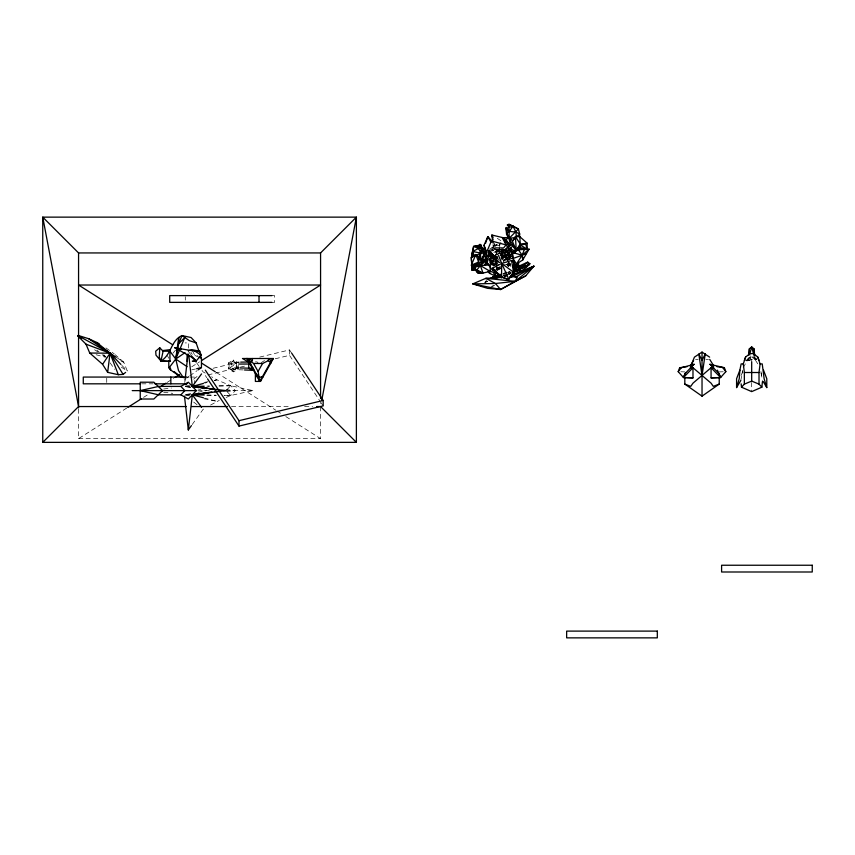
<?xml version="1.0" encoding="UTF-8"?>
<svg xmlns="http://www.w3.org/2000/svg" width="855" height="855" viewBox="0 0 855 855"><rect width="100%" height="100%" fill="white"/><g stroke="black" fill="none" stroke-linecap="round" stroke-linejoin="round"><path stroke-width="0.64" stroke-dasharray="4.28 3.21" d="M500.036 268.791L491.967 264.687L492.074 255.891L497.749 251.028L499.577 250.472L506.887 251.456L511.172 256.051M496.584 263.703L496.755 257.686L488.387 250.184L499.267 260.54L498.016 262.838M499.641 247.063L499.577 250.472L496.018 255.036L491.86 264.259L496.434 266.621M499.662 245.919L499.705 243.643L499.01 251.114L486.655 250.216M506.598 249.158L502.922 249.607L502.505 250.975L502.206 258.862L505.786 260.337M188.431 348.038L188.816 342.919L185.161 342.919M510.563 258.146L510.82 255.666M184.766 382.506L185.054 379.898M488.782 257.312L490.022 248.559M501.287 256.382L501.992 251.477L506.267 249.756L506.662 252.834L502.067 259.621L503.841 261.149M510.253 259.578L507.838 259.674L501.992 256.564L501.083 254.437L501.629 250.675M511.343 250.718L506.31 254.918L506.117 259.054L508.03 262.303L506.042 256.692L504.397 255.431L500.1 255.089M491.486 264.505L494.04 264.793L492.811 262.271L493.848 255.859L488.387 250.184L496.755 257.686L494.04 264.793L491.401 265.029M500.581 261.299L503.007 250.622M512.658 255.143L507.838 259.674L501.083 254.437L501.96 249.489M740.804 380.475L742.696 370.204M490.193 265.713L492.074 255.891L506.887 251.456L510.959 257.686M510.029 253.636L508.169 261.32L507.432 255.453L509.548 252.054M742.728 371.636L740.473 377.066M492.993 241.505L493.132 245.855L492.031 249.35L490.62 249.265M496.819 270.308L497.909 266.963M488.066 253.112L491.091 256.799L488.066 253.112L488.836 250.761M501.083 254.437L502.954 249.489L502.206 258.862L507.432 255.453L502.505 250.975L501.083 254.437L507.71 258.242L507.838 259.674L503.007 260.754M510.488 250.996L507.71 258.242L502.505 250.975M743.187 367.597L749.076 357.518M499.523 245.823L500.934 242.36M491.967 264.687L497.749 251.028L491.775 246.903L499.01 251.114L499.577 250.472L511.643 258.723M497.418 263.009L495.387 258.67L489.274 250.921L488.323 253.176L496.702 262.09L498.337 265.264M510.702 252.097L498.155 249.222L494.318 258.306L487.585 257.43L498.155 249.222L503.424 249.82M238.438 365.331L238.438 368.89L233.426 371.85L228.413 368.89L229.065 368.11L229.065 363.728L232.763 361.537L233.426 359.987L238.438 362.958M488.013 252.824L490.054 251.594L496.648 259.845L494.062 265.926L491.411 265.713M497.471 257.537L495.975 259.428L496.755 265.531L496.338 262.934L492.427 261.78L490.845 254.544L489.562 254.705L488.376 257.355L492.427 261.78L493.613 266.055L496.338 262.934L495.975 259.428L497.193 257.665M489.733 262.143L494.04 264.793L496.648 259.845L490.097 254.202L490.054 251.594M507.795 250.408L507.956 255.624L504.536 260.775M503.093 262.72L509.067 251.947M507.817 265.488L509.088 263.233M507.485 264.708L508.778 262.581M507.603 264.879L508.949 262.827M496.595 244.487L493.132 245.855L496.595 244.487L495.366 246.368L493.132 245.855L490.77 248.463L496.595 244.487L499.908 246.229M192.204 424.54L203.063 409.385L205.2 408.145M509.708 262.998L508.276 264.964L508.543 266.322L510.98 263.714M489.124 259.738L492.074 255.891L488.515 256.308M507.838 259.674L512.359 253.817M486.174 256.564L490.097 254.202L492.031 255.677L488.878 259.631L499.363 262.506L496.648 259.845M173.02 353.147L175.564 350.08M496.338 262.934L495.334 259.044L496.808 257.43M226.832 389.795L230.711 385.733L253.037 390.617L230.711 395.491L226.137 397.447M511.311 254.64L507.71 258.242L507.432 255.453M489.819 257.355L498.155 249.222L506.31 254.918L509.014 261.983M494.532 247.106L492.031 249.35L496.52 249.104L498.529 253.828M497.621 257.954L495.975 259.428L496.253 264.409L496.702 262.09L495.387 258.67L490.139 259.108M507.646 272.905L509.527 271.313M497.289 270.672L499.961 268.438L497.931 264.088M490.61 262.667L495.387 258.67M510.211 263.372L508.276 264.964L511.247 266.717L507.443 263.415M508.821 274.808L510.873 273.183M193.69 379.128L197.858 375.89M484.496 282.492L486.345 281.092M746.768 359.57L751.684 355.904L756.6 359.57M747.035 360.297L751.684 356.92L751.684 355.904M186.636 378.134L188.752 376.627M189.81 375.869L197.206 370.589M508.832 274.092L510.895 272.67M489.113 264.772L492.811 262.271L494.479 264.27M498.647 255.431L494.318 258.306L495.975 259.428L495.334 259.044M78.564 409.118L78.564 438.636L126.743 408.049M143.544 397.383L148.033 394.54M167.078 382.452L173.8 378.188M191.723 366.806L199.568 361.825M261.192 362.648L264.516 360.575M488.771 256.126L492.972 253.54L497.696 258.787M232.763 361.537L236.472 363.728L229.065 368.11L232.763 370.311L233.426 371.85L234.516 369.606L237.626 367.768L237.626 364.08L234.516 362.242L233.426 359.987L228.413 362.958L228.413 368.89L231.406 367.768L239.934 367.971M232.763 370.311L236.472 368.11L238.438 368.89L237.626 367.768M503.488 274.754L506.94 272.756M210.554 405.056L219.265 400.375M508.062 264.815L510.296 263.661M507.421 266.087L510.788 264.387M500.282 267.123L496.466 268.139L500.603 266.076M507.87 273.13L510.2 271.976M487.628 281.295L485.17 282.182L487.553 281.049M503.029 273.664L506.598 271.965M491.101 286.628L493.485 285.495M504.268 276.699L507.752 275.054M485.17 282.182L487.532 281.092M502.89 274.017L506.438 272.392M508.03 272.328L510.082 271.388M501.393 263.19L489.274 256.639L489.242 251.776L495.676 248.88M503.713 275.93L507.25 274.37M508.426 273.857L510.788 272.809M507.122 265.638L510.638 264.163M503.873 276.112L507.464 274.626M508.661 274.134L511.055 273.14M489.199 263.094L492.427 261.78L489.562 254.705M488.408 254.705L497.749 251.028M502.676 252.428L496.018 255.036L495.815 254.523L502.676 252.428L511.376 258.338L502.676 252.428L503.456 261.213M492.341 286.446L494.746 285.506M504.204 249.243L507.956 255.624L510.414 254.683M496.477 269.827L500.047 268.47M496.509 269.71L499.961 268.438L498.871 266.322M503.563 275.534L507.239 274.199M508.458 273.76L510.916 272.873M493.132 245.855L500.036 244.765M508.522 273.632L510.542 272.916M497.482 268.94L499.929 268.214M496.595 269.998L500.314 268.898M489.242 251.776L499.459 248.891M492.031 255.677L487.371 256.992L490.097 254.202L499.363 262.506L492.031 255.677L496.702 262.09L489.274 250.921M496.466 268.139L500.132 267.102M507.475 265.029L510.435 264.419L507.881 265.136M496.36 268.395L500.196 267.305M507.891 265.093L510.435 264.419M204.655 383.136L207.113 382.484M214.509 380.518L216.967 379.866L230.711 385.733L235.371 390.617L230.711 395.491L224.085 395.395L230.711 395.491L226.832 391.43M213.109 368.281L239.005 362.06M259.728 357.08L289.514 349.93L291.705 353.222M207.925 374.928L239.005 367.458M240.298 367.148L246.774 365.598M275.267 358.758L289.514 355.327L320.251 401.476M191.819 369.841L195.432 368.986M189.543 385.359L184.317 386.407L190.547 387.582M203.907 382.484L207.829 381.704M214.359 380.39L216.967 379.866L211.623 376.777M190.547 393.653L184.317 394.818L189.543 395.865M198.018 392.242L206.728 390.617L198.018 388.982M163.711 388.993L171.438 388.031M487.991 254.106L492.972 253.54L489.733 251.883L499.267 260.54M190.836 394.155L184.317 394.818L189.618 394.892M503.884 264.922L509.911 264.334L510.852 266.578M226.233 391.505L235.371 390.617L226.233 389.72M192.45 350.796L194.951 355.498L197.441 355.359M501.073 256.767L511.044 256.297M719.237 371.914L723.202 371.754M206.889 386.15L209.539 386.107L206.857 386.075M239.389 362.157L234.516 362.242L231.406 364.08L228.413 362.958L229.065 363.728M189.618 386.332L184.317 386.407L190.836 387.069M745.539 360.329L750.295 360.308M271.933 295.616L274.594 295.616L274.594 302.371L271.933 302.371M695.585 359.431L698.161 359.431M705.888 359.431L708.464 359.431M748.211 359.763L755.147 359.763L759.464 366.474M745.966 360.297L750.38 360.297M255.389 361.911L257.077 361.911L258.969 364.027M186.486 377.066L189.094 377.066M190.323 377.066L194.309 377.066L194.309 383.82M141.652 383.82L153.173 383.82M197.858 390.617L209.304 390.617M226.062 390.617L253.037 390.617M231.481 406.553L289.995 406.553M304.615 406.553L312.599 406.553M78.564 438.636L320.572 438.636L320.572 402.545M206.857 395.149L216.133 395.277M206.889 395.074L216.155 395.234M498.155 249.222L499.737 254.705L506.31 254.918M243.237 369.926L234.516 369.606L231.406 367.768L231.406 364.08L236.172 364.07L236.172 367.885L239.389 369.788M504.172 276.336L506.759 276.443M680.847 371.754L684.812 371.914M497.45 268.278L499.961 268.438M504.749 249.97L508.704 250.419M163.711 392.231L172.721 393.364M506.256 264.345L511.258 265.093M500.111 255.741L506.042 256.692L507.71 259.973M203.907 398.74L216.967 401.358L204.655 398.088M500.207 255.292L506.042 256.692L499.737 254.705M502.943 275.513L505.487 276.133M96.155 354.75L105.144 357.155M121.239 361.462L123.708 362.125L127.31 371.006L120.715 366.742M501.992 256.564L501.992 251.477L506.662 252.834L510.446 255.837M486.506 260.155L492.811 262.271M753.693 354.836L754.548 358.534L756.782 359.431M194.951 355.498L199.279 357.337M497.546 267.102L499.78 268.075M494.105 265.307L491.86 264.259L495.815 254.523L498.219 258.947M205.2 373.079L203.063 371.84L199.963 367.511M105.967 347.942L114.314 353.949M754.548 358.534L756.451 359.709M494.04 264.793L493.848 255.859L496.755 257.686M503.51 249.81L513.545 256.179M216.379 372.491L275.759 410.186M276.881 410.902L281.359 413.745M285.837 416.588L320.572 438.636M117.402 358.01L123.708 362.125L115.254 354.772M94.595 349.781L97.823 351.886M102.13 354.697L105.347 356.802M497.279 238.299L501.564 241.174M751.684 356.92L756.333 360.297M96.946 350.283L99.052 351.886M103.263 355.092L106.426 357.497M193.69 402.096L197.858 405.334M500.784 257.654L506.491 262.592M121.859 365.384L127.31 371.006M506.694 264.409L508.543 266.322L508.191 262.998M492.427 261.78L488.761 257.964L488.419 255.538M103.765 354.686L105.539 356.556M502.708 248.623L506.662 252.834L506.427 247.565M508.661 262.977L509.911 264.334L508.255 261.064M489.199 259.375L494.051 265.21M755.478 357.668L756.878 359.421M188.324 351.277L190.654 354.515M196.853 363.183L199.183 366.432M110.145 362.873L114.613 369.328M320.978 402.577L323.179 405.869M205.339 375.548L206.803 377.739M489.637 260.519L493.036 265.659M190.911 352.303L192.225 354.483M489.37 258.969L493.613 266.055M505.455 248.388L505.722 250.718L505.145 248.516L510.05 259.514L506.117 259.054L504.397 255.431M167.313 355.498L168.788 358.256M749.888 357.144L751.481 360.297L750.455 355.84M494.254 243.942L494.821 245.257L493.421 241.634M754.281 357.518L755.147 359.763M760.982 372.898L762.564 380.475M508.362 252.685L509.772 258.381M499.651 249.51L501.767 258.36M493.848 255.859L496.199 266.91M760.918 371.508L761.655 375.42M486.035 279.585L486.463 282.086M506.374 247.822L506.887 251.456M488.429 254.469L488.654 257.045M499.245 249.436L499.63 254.363M507.678 249.297L507.956 255.624M501.917 247.779L502.056 258.306M501.992 251.477L502.067 259.621M751.684 382.538L751.684 391.611M289.514 349.93L289.514 355.327M236.472 363.728L236.472 368.11M185.289 296.738L185.289 300.126M106.736 378.188L106.736 382.698M230.711 385.733L217.48 385.968L230.711 385.733M508.661 253.764L509.815 256.65L508.661 253.764M490.823 260.935L491.978 263.821L490.823 260.935"/><path stroke-width="1.28" d="M482.573 261.993L482.573 257.002L485.971 251.349M483.919 255.292L483.93 252.877L486.153 251.53M478.65 259.012L480.97 253.155L478.554 248.442L480.959 245.011L482.808 250.237L480.97 253.155L472.035 257.216L472.013 253.753L472.623 251.498L478.554 248.442L479.997 244.391L480.959 245.011L480.97 253.155L478.939 258.819M490.246 264.932L490.182 271.398L496.68 273.087L497.022 273.995M249.286 362.809L252.396 360.66L252.417 358.502M520.022 248.666L520.054 244.979L525.707 244.209L527.129 248.997L517.98 249.991L512.915 251.969M749.301 354.729L749.354 348.829L751.684 346.906L754.003 348.829L754.773 356.118M511.44 239.464L509.217 238.235L506.588 234.527L506.791 232.891L509.388 231.427L515.896 232.068L519.68 233.981L512.605 240.715L509.217 238.235L508.928 224.309L507.357 225.004L509.291 227.345L513 226.126L518.397 229.022L519.68 233.981L519.445 237.562M527.097 248.057L527.225 243.237L519.808 236.696L515.405 236.504L512.444 241.431L516.26 250.28L520.235 244.017L519.808 236.696M520.129 246.454L520.235 244.017L515.405 236.504L516.26 250.28M159.757 347.782L159.287 357.091L160.975 361.013L170.455 361.387L160.975 361.013L155.973 355.135L155.685 351.213L159.757 347.782L163.102 351.213L169.931 351.213L175.756 359.057L187.085 366.656M510.008 277.49L513.545 272.232L514.154 262.688L511.547 260.497L501.703 263.447L492.683 268.085L492.587 270.404L494.105 270.736L501.522 277.041L508.586 279.596L513.545 272.232L511.547 260.497L514.154 262.688L513.289 266.012M489.851 270.832L489.669 273.397L495.12 275.973L497.781 275.898M739.885 370.13L739.244 378.712L736.583 387.582L736.583 378.712L739.885 370.13L741.135 363.909L743.284 363.909L745.603 357.059L749.953 353.607L753.415 353.607L757.765 357.059L759.016 360.34M472.035 257.216L473.585 246.443L480.05 245.235L478.351 248.356M741.146 383.82L741.488 387.176L751.684 391.611L761.869 387.176L762.446 381.587M270.96 362.809L268.31 360.66L268.534 358.502L270.939 360.66L270.96 362.809L270.266 362.809L262.207 377.108M748.724 354.911L749.354 348.829M185.054 379.898L188.025 353.874M191.424 425.619L188.324 429.947L192.332 394.818L205.339 392.905M508.094 247.929L508.543 244.209L502.227 237.498L491.903 235.018L492.683 241.302L506.053 244.936L508.543 244.209L511.482 250.387L507.913 248.677M125.632 372.374L123.12 374.405L118.321 374.704L107.655 372.353L110.038 353.201L96.807 342.47L88.674 338.719L78.094 335.416M761.869 387.176L759.016 384.13L759.016 372.513L760.084 363.909L757.765 357.059M495.697 272.713L495.12 275.973L493.485 272.553M523.239 257.366L522.747 259.973L516.473 263.971L513.353 267.209M321.811 400.022L356.385 217.138L42.75 217.138L42.75 442.366L356.385 442.366L356.385 217.138L320.572 252.941L78.564 252.941L42.75 217.138L78.564 406.553L42.75 442.366M478.618 262.015L475.797 254.544L471.329 265.189L478.618 262.015L479.463 257.932L475.797 254.544L471.287 257.259L472.067 270.084L476.652 270.372M472.013 253.753L473.585 246.443L480.05 245.235M163.102 351.213L160.975 361.013C171.438 354.985 170.85 340.269 182.008 335.566L191.093 337.533L196.148 342.919L199.407 352.356M479.089 257.376L480.36 252.428L480.97 253.155L472.623 251.498L474.13 255.741L479.174 256.928M749.632 354.622L751.684 346.906L753.736 354.622M261.662 377.108L260.476 381.416L255.389 381.416L255.389 372.833M485.501 243.419L487.852 236.621L493.025 242.371M690.765 366.132L692.978 367.725L692.978 377.899L683.466 377.525L678.197 371.647L679.672 367.725L687.067 366.667M744.352 360.34L745.603 357.059M517.628 248.826L520.054 244.979L527.129 248.997L520.438 247.715L517.745 248.826L522.149 255.207L522.747 259.973L529.095 249.136L524.339 249.575L522.149 255.207L516.473 263.971L512.979 258.509L512.156 253.604M520.748 266.332L513.866 267.818M691.225 365.01L694.431 357.144L702.03 352.089L709.629 357.144M495.034 269.667L492.587 270.404L487.425 263.393L486.42 252.706L490.898 242.136L492.683 241.302M685.592 372.63L683.466 377.525L692.978 377.899M486.805 252.642L483.994 245.289L487.852 236.621L490.898 242.136M488.12 263.532L484.892 264.858L487.884 258.424M504.888 241.976L506.075 239.646L508.661 237.466L513.342 246.293M517.147 266.984L518.814 263.789L514.197 267.455M486.794 256.243L483.417 261.694M484.892 264.858L487.478 260.262M259.044 377.108L258.071 371.476L262.581 363.471L268.31 360.66M249.735 362.798L242.478 358.502L273.397 358.502L260.476 381.416L247.565 358.502L252.396 360.66M736.583 387.582L740.804 380.475M690.231 366.004L693.619 360.532M476.951 265.926L478.928 262.902L473.018 265.328L478.148 273.044L482.006 273.279L490.182 271.398L480.36 265.51L476.876 265.392L472.719 268.032L482.99 273.012L480.36 265.51L482.199 261.149L484.956 259.599L487.959 259.161L480.36 265.51L476.834 270.052L478.148 273.044L482.006 273.279L474.963 268.962L473.018 265.328L476.94 271.901L480.734 273.279L479.602 272.114M107.655 372.353L102.6 364.316L110.038 353.201L116.355 357.315M509.388 231.427L513 226.126L508.928 224.309L518.397 229.022L509.217 238.235L506.791 232.891L506.363 227.494L509.388 231.427L506.363 227.494L506.791 232.891M512.402 272.852L528.604 265.424L529.886 263.757L527.685 262.143L516.131 267.423L514.796 269.25L517.04 270.661L521.967 270.672L527.204 266.61L522.544 267.401M201.534 373.924L192.332 386.407L206.643 388.512M678.197 371.647L681.264 367.725L694.078 364.294L685.058 373.603L683.466 377.525L692.978 367.725L711.071 383.168L713.294 386.353L719.237 384.087L719.237 377.429M502.227 237.498L506.053 244.936L503.552 247.982L495.462 247.865M503.018 277.373L485.822 278.335L472.751 283.892L487.542 288.327L500.57 289.514L525.729 275.844L533.862 266.194L511.066 275.224M192.909 361.291L196.169 361.013L201.16 355.135L199.771 351.213L191.819 349.62L188.271 350.817M511.835 276.389L514.432 273.354M716.982 366.667L724.377 367.725L725.852 371.647L720.583 377.525L711.071 377.899L711.071 367.725L713.294 366.132M741.488 387.176L744.352 384.13L751.684 381.095L759.016 384.13M521.133 266.087L516.131 267.423L514.079 269.582L523.484 265.232L527.685 262.143L528.604 265.424L523.484 265.232L514.079 268.534M185.92 384.729L187.523 383.051M180.865 394.818L184.872 390.617L180.865 386.407L158.56 386.407L140.241 390.617L158.56 394.818L180.865 394.818L188.324 399.018L196.34 390.617L188.324 382.206L180.865 386.407M509.569 249.019L513.15 245.78L517.029 250.611M270.939 360.66L273.397 358.502M529.095 249.136L522.149 255.207L512.979 258.509M713.701 367.725L711.071 367.725L692.978 383.168L690.765 386.353L684.812 384.087L684.812 377.429M512.252 272.638L517.04 270.661L523.484 265.232M513.363 271.986L517.04 270.661L519.445 268.662M510.104 277.544L533.862 266.194L515.18 281.338L500.57 289.514L472.751 283.892L495.44 283.507L515.18 281.338L525.729 275.844M527.129 248.997L517.745 248.826L514.838 251.156L510.424 248.623M198.264 369.83L201.438 367.575L201.438 358.256L200.22 354.718M514.058 268.876L516.131 267.423M684.812 384.087L702.03 396.154L719.237 384.087M185.022 352.634L175.756 359.057L169.931 366.656L170.455 369.841L181.271 377.376M478.319 245.364L477.55 245.855L478.554 248.442L481.002 247.832L482.808 250.237L480.713 246.913M533.862 266.194L515.17 277.49M127.865 407.343L141.31 398.804M160.355 386.716L165.956 383.158M174.922 377.472L179.4 374.629M201.812 360.404L320.572 285.025L78.564 285.025L172.678 344.757M250.472 362.99L248.72 364.027L248.72 368.184L252.225 370.258M516.067 264.174L518.365 262.88M513.791 271.794L525.216 266.268M527.546 265.018L529.886 263.757M690.893 366.015L694.078 364.294M473.499 256.083L471.287 257.259L471.522 261.106M494.692 277.64L499.459 275.363M494.618 277.832L500.528 275.107M479.185 264.334L476.876 265.392L482.199 261.149L487.959 259.161M490.353 278.452L500.175 274.252M513.16 251.904L517.98 249.991M483.492 260.636L482.573 257.002L487.243 255.164M511.643 254.213L515.33 252.791L508.768 249.799M496.199 278.196L501.105 276.421M471.832 266.236L472.067 270.084L475.498 268.919M472.719 268.032L480.36 265.51L489.007 265.007M203.415 383.468L192.332 386.407L188.773 355.178M205.339 370.14L239.005 420.681L323.179 400.471L323.179 405.869L239.005 426.089L207.53 378.84M196.629 368.708L201.438 367.575M501.201 276.571L496.018 277.426L492.747 277.031L500.538 275.727L502.345 277.48M207.947 392.52L211.848 391.953M214.445 391.569L217.052 391.184M204.238 386.204L192.332 386.407L225.827 390.617L192.332 394.818L201.534 407.301M162.6 350.571L170.455 349.62M209.122 392.787L192.332 394.818L203.415 397.757M482.573 257.002L487.329 256.447M520.235 244.017L527.225 243.237M205.371 393.546L192.332 394.818L204.238 395.031M509.217 238.235L516.42 237.551L515.896 232.068L513 226.126L511.846 225.816M492.747 277.031L501.34 276.347M509.633 276.999L517.574 276.55L515.18 281.338L485.822 278.335L495.44 283.507L500.57 289.514M192.279 361.173L196.169 361.013L191.21 355.669M711.071 377.899L720.583 377.525L718.991 373.603L709.971 364.294L724.377 367.725M240.672 362.135L249.66 361.996M194.919 386.257L197.569 386.214M514.689 270.693L517.04 270.661L515.063 269.945M238.684 364.059L250.782 364.027M271.997 295.616L169.707 295.616L169.707 302.371L271.997 302.371M196.169 361.013L191.456 357.091L174.815 347.782L195.058 351.213L199.771 351.213M250.718 361.366L253.572 363.471L262.581 363.471M760.084 363.909L762.233 363.909L764.124 378.712L766.785 387.582L766.785 378.712L763.483 370.13M679.672 367.725L681.264 367.725M690.348 367.725L692.978 367.725M239.934 367.971L253.497 368.259M743.284 363.909L744.352 372.513L759.016 372.513M186.486 377.066L83.277 377.066L83.277 383.82L140.327 383.82M262.902 377.108L257.344 377.108L256.372 373.742M154.926 383.82L186.486 383.82M132.226 390.617L196.34 390.617M223.39 390.617L225.827 390.617M78.564 406.553L186.272 406.553M191.584 406.553L227.494 406.553M316.585 406.553L320.572 406.553L356.385 442.366M77.826 335.962L85.992 344.17L89.743 353.03L110.038 353.201L120.94 364.444M244.53 369.98L254.33 370.343M526.167 253.668L522.149 255.207L511.953 252.375M514.518 270.501L517.04 270.661M471.329 265.189L474.985 265.488M205.371 387.678L192.332 386.407L207.829 388.277M508.704 250.419L511.343 250.718M517.745 248.826L524.339 249.575M209.24 388.897L213.152 389.463M174.815 347.782L181.249 349.214M510.307 251.199L515.33 252.791M196.148 342.919L189.297 340.632L182.008 335.566L178.599 343.86L175.756 359.057L178.513 370.568L183.387 377.675M482.081 250.964L485.822 252.289M506.919 243.451L513.15 245.78L515.896 251.135M85.992 344.17L110.038 353.201L123.12 374.405M473.585 246.443L478.554 248.442M199.279 357.337L201.438 358.256M481.344 247.234L484.742 248.816M499.683 275.438L501.906 276.475M509.185 225.88L507.357 225.004L509.356 226.233M709.971 364.294L713.156 366.015M78.062 335.684L110.038 353.201L118.321 374.704M509.772 245.139L506.075 239.646L502.826 237.743L508.661 237.466L510.606 244.872M251.808 368.259L253.604 369.317M96.807 342.47L99.095 343.838M201.812 363.247L215.257 371.786M195.058 351.213L201.16 355.135M476.94 271.901L474.963 268.962L476.78 270.212M88.674 338.719L110.038 353.201M513.545 272.232L501.703 263.447L498.583 255.57M259.77 381.416L246.86 358.502L248.794 359.934M77.976 335.855L81.14 338.259M168.788 360.917L168.788 367.575L170.882 369.178M174.035 371.594L180.32 376.424M482.241 248.324L486.292 251.562M89.743 353.03L102.6 364.316M485.501 254.395L483.93 252.877L484.475 255.335M481.44 251.99L484.229 254.854M711.071 367.725L720.583 377.525L717.398 370.172M246.86 358.502L249.339 361.259M509.879 248.581L511.482 250.387M488.312 271.719L489.669 273.397L488.258 271.142M722.785 367.725L725.852 371.647M474.963 268.962L478.148 273.044M506.053 244.936L512.444 253.475L513.631 261.94M168.788 367.575L170.455 369.841M194.534 359.934L196.084 362.103M479.11 255.923L482.605 261.352M291.705 353.222L323.179 400.471M709.746 359.431L713.818 366.004M763.162 381.49L766.785 387.582M509.473 244.733L508.265 242.628L508.501 244.958M253.572 363.471L258.071 371.476M493.079 237.284L491.903 235.018L493.036 239.774M479.463 257.932L481.771 262.656M509.345 244.893L508.265 242.628L509.163 245.011M500.538 275.727L501.511 277.928M257.344 375.281L259.289 380.197M508.073 230.316L507.175 227.975L505.914 228.082L506.588 234.527M483.994 245.289L486.42 252.706M481.002 247.832L479.997 244.391L480.008 245.802M480.029 252.685L481.141 259.193M520.054 244.979L520.438 247.715M184.466 396.122L188.324 429.947M506.075 239.646L506.192 242.286M471.971 266.161L472.067 270.084M754.003 348.829L754.067 354.729M751.684 361.633L751.684 381.095M744.352 372.513L744.352 384.13M702.03 352.089L702.03 396.154M320.572 252.941L320.572 398.537M259.012 295.616L259.012 302.371M239.005 420.681L239.005 426.089M187.085 355.028L187.085 361.387M170.84 377.066L170.84 383.82M169.931 351.213L169.931 361.387M78.564 252.941L78.564 407.91M501.703 263.447L501.522 277.041L508.843 279.339L501.703 263.447M178.706 337.533L178.599 343.86L184.755 337.533L175.756 359.057L178.706 337.533M705.215 354.045L702.03 375.569L698.834 354.045L702.03 360.372L705.215 354.045M162.568 390.617L153.847 399.018L140.241 399.018L140.241 382.206L153.847 382.206L162.568 390.617M812.25 565.24L721.599 565.24L721.599 571.995L812.25 571.995L812.25 565.24M657.313 631.108L566.651 631.108L566.651 637.862L657.313 637.862L657.313 631.108M501.522 277.041L494.105 270.736L492.683 268.085L501.522 277.041"/></g></svg>
